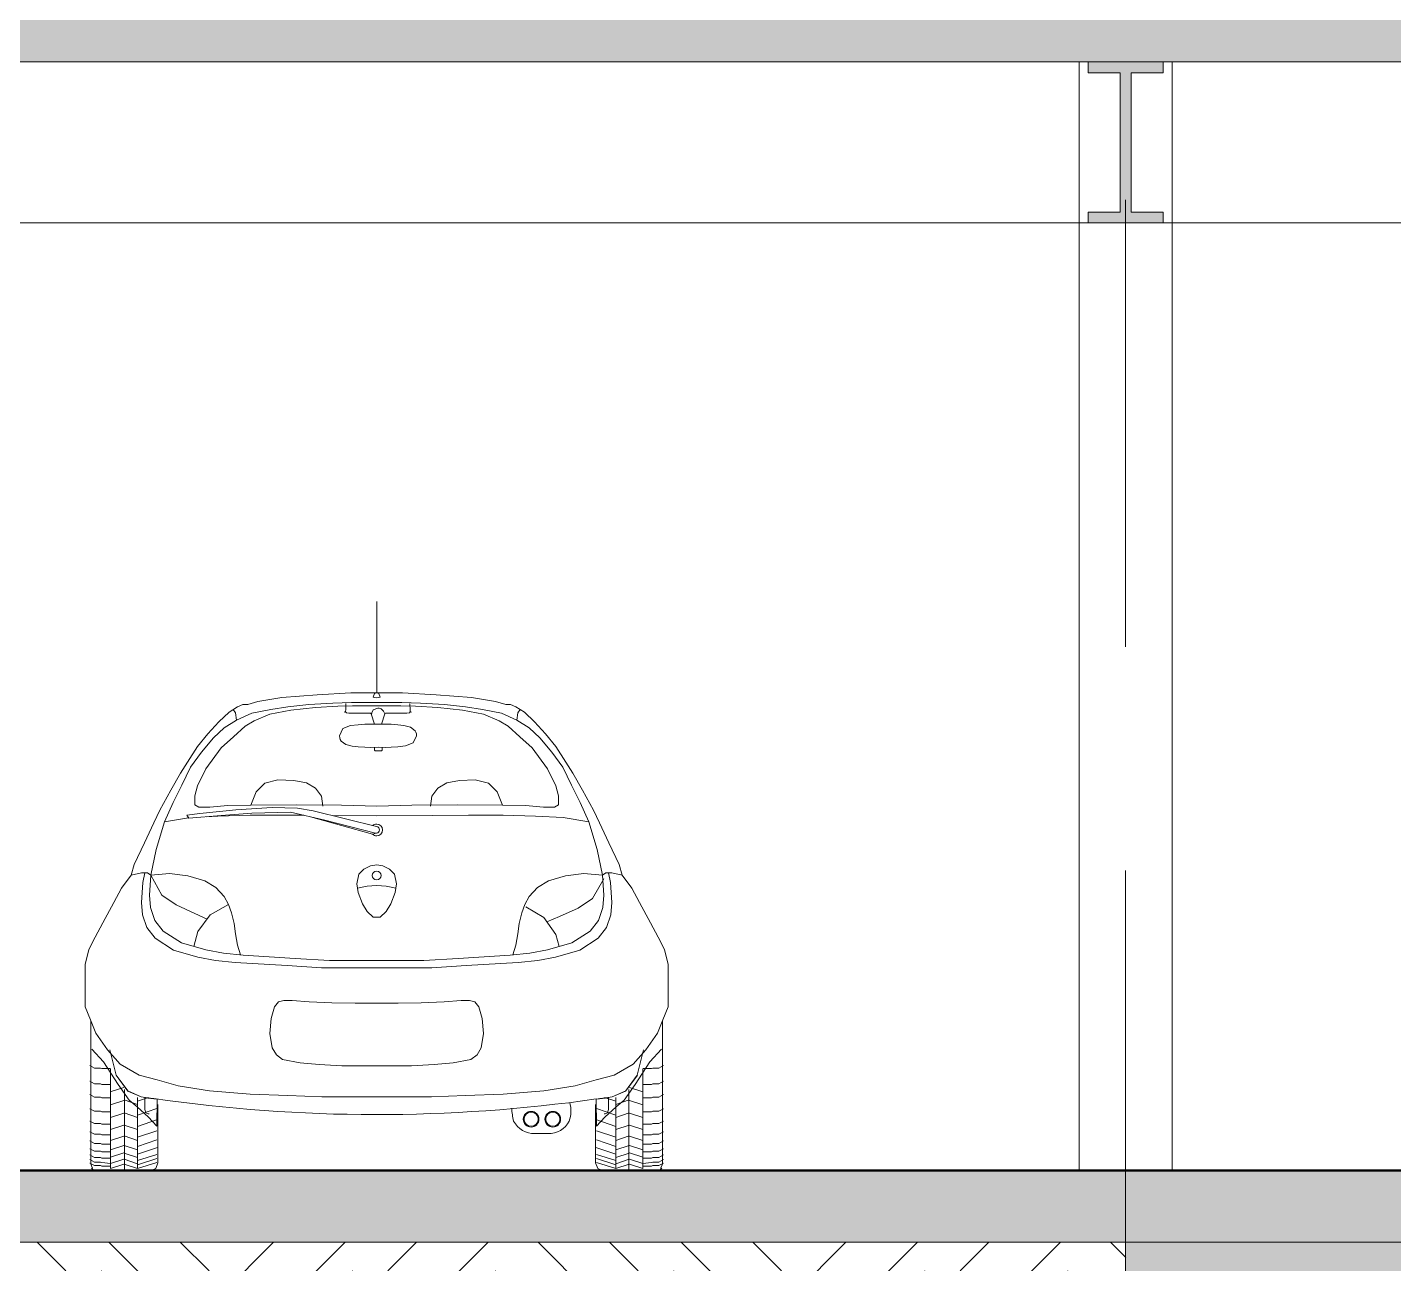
# Model space of a CAD drawing. Header units: millimetres. Extents: x 1135 to 1350, y 205 to 283.
# Drawn here: x 1303.658 to 1307.478, y 210.04 to 213.497 of the extents above; entities that cross this region are included whole.
import ezdxf

# ---------------------------------------------------------------- set-up
doc = ezdxf.new("R2010")
doc.units = ezdxf.units.MM
doc.header["$LTSCALE"] = 10
doc.header["$PDMODE"] = 1
doc.linetypes.add('DASHED2', pattern=[0.375, 0.25, -0.125])
doc.layers.get('0').update_dxf_attribs({"color": 90})
for name, color, linetype, lineweight in [('CARROS', 252, 'Continuous', 13), ('CINZA', 252, 'Continuous', 13), ('cinza 03', 252, 'Continuous', 13), ('HACHT', 90, 'Continuous', 9), ('linha estutura', 252, 'Continuous', 13), ('PAREDES 2', 50, 'Continuous', 50), ('Pilares', 16, 'Continuous', 20), ('pn 02', 16, 'Continuous', 20), ('PN-01', 90, 'Continuous', 13)]:
    doc.layers.add(name, color=color, linetype=linetype, lineweight=lineweight)
pattern_1 = [(45, (759.0659, 189.21928), (0.2, 0.6), [0.5656854, -0.5656854]), (45, (759.1659, 189.11928), (0.2, 0.6), [0.5656854, -0.5656854]), (315, (759.2659, 189.1193), (0.6, 0.2), [0.2828427, -0.2828427]), (315, (759.3659, 189.2193), (0.6, 0.2), [0.2828427, -0.2828427]), (315, (759.4659, 189.3193), (0.6, 0.2), [0.2828427, -0.2828427]), (315, (759.5659, 189.4193), (0.6, 0.2), [0.2828427, -0.2828427])]

# ---------------------------------------------------------------- blocks, each defined once
blk = doc.blocks.new('VIGA')
at = {"layer": 'Pilares'}
blk.add_hatch(color=256, dxfattribs=at).paths.add_polyline_path([(0.21, 0), (0, 0), (0, -0.03), (0.09, -0.03), (0.09, -0.42), (0, -0.42), (0, -0.45), (0.21, -0.45), (0.21, -0.42), (0.12, -0.42), (0.12, -0.03), (0.21, -0.03)])
at = {"layer": 'Pilares', "linetype": 'Continuous'}
for p, q in [((0, -0.03), (0.09, -0.03)), ((0.09, -0.03), (0.09, -0.42)), ((0.12, -0.03), (0.12, -0.42)), ((0.12, -0.03), (0.21, -0.03)), ((0, -0.42), (0.09, -0.42)), ((0.12, -0.42), (0.21, -0.42))]:
    blk.add_line(p, q, dxfattribs=at)
for points in [[(0.21, -0.03), (0.21, 0), (0, 0), (0, -0.03)], [(0, -0.42), (0, -0.45), (0.21, -0.45), (0.21, -0.42)]]:
    blk.add_lwpolyline(points, dxfattribs=at)
blk = doc.blocks.new('ford ka posterior')
for p, q in [((0.0011, 1.3363), (0.0011, 1.5917)), ((-0.3733, 1.303), (-0.3881, 1.2972)), ((-0.3595, 1.303), (-0.3733, 1.303)), ((-0.3312, 1.312), (-0.3595, 1.303)), ((-0.2643, 1.3227), (-0.3312, 1.312)), ((-0.1656, 1.3304), (-0.2643, 1.3227)), ((-0.2471, 1.2973), (-0.1887, 1.3029)), ((-0.1887, 1.3029), (-0.1211, 1.3071)), ((-0.0709, 1.3363), (-0.1656, 1.3304)), ((-0.1211, 1.3071), (-0.0689, 1.3094)), ((-0.1074, 1.2987), (-0.0664, 1.2992)), ((0.0011, 1.3363), (-0.0709, 1.3363)), ((-0.0689, 1.3094), (0.0011, 1.3094)), ((-0.0664, 1.2992), (0.0011, 1.2992)), ((-0.009, 1.3242), (-0.0054, 1.3337)), ((-0.0054, 1.3337), (0.0011, 1.3363)), ((0.0011, 1.3363), (0.073, 1.3363)), ((0.0076, 1.3337), (0.0011, 1.3363)), ((0.071, 1.3094), (0.0011, 1.3094)), ((0.0686, 1.2992), (0.0011, 1.2992)), ((0.0112, 1.3242), (0.0076, 1.3337)), ((0.1096, 1.2987), (0.0686, 1.2992)), ((0.1233, 1.3071), (0.071, 1.3094)), ((0.073, 1.3363), (0.1678, 1.3304)), ((0.1909, 1.3029), (0.1233, 1.3071)), ((0.1678, 1.3304), (0.2665, 1.3227)), ((0.2492, 1.2973), (0.1909, 1.3029)), ((0.2665, 1.3227), (0.3334, 1.312)), ((0.3334, 1.312), (0.3617, 1.303)), ((0.3617, 1.303), (0.3754, 1.303)), ((0.3754, 1.303), (0.3903, 1.2972)), ((-0.4117, 1.2818), (-0.4404, 1.2553)), ((-0.3881, 1.2972), (-0.4117, 1.2818)), ((-0.3999, 1.2895), (-0.3936, 1.2805)), ((-0.3936, 1.2805), (-0.391, 1.2597)), ((-0.391, 1.2597), (-0.348, 1.279)), ((-0.348, 1.279), (-0.2944, 1.2898)), ((-0.3413, 1.2577), (-0.2977, 1.2759)), ((-0.2977, 1.2759), (-0.239, 1.2875)), ((-0.2944, 1.2898), (-0.2471, 1.2973)), ((-0.239, 1.2875), (-0.1697, 1.2951)), ((-0.1697, 1.2951), (-0.1074, 1.2987)), ((0.1719, 1.2951), (0.1096, 1.2987)), ((0.2412, 1.2875), (0.1719, 1.2951)), ((0.2999, 1.2759), (0.2412, 1.2875)), ((0.2966, 1.2898), (0.2492, 1.2973)), ((0.3501, 1.279), (0.2966, 1.2898)), ((0.3434, 1.2577), (0.2999, 1.2759)), ((0.3932, 1.2597), (0.3501, 1.279)), ((0.3903, 1.2972), (0.4139, 1.2818)), ((0.3957, 1.2805), (0.3932, 1.2597)), ((0.4021, 1.2895), (0.3957, 1.2805)), ((0.4139, 1.2818), (0.4426, 1.2553)), ((-0.4404, 1.2553), (-0.4705, 1.2214)), ((-0.4548, 1.2099), (-0.425, 1.2384)), ((-0.425, 1.2384), (-0.391, 1.2597)), ((-0.3988, 1.2133), (-0.3661, 1.2426)), ((-0.3661, 1.2426), (-0.3413, 1.2577)), ((0.3683, 1.2426), (0.3434, 1.2577)), ((0.401, 1.2133), (0.3683, 1.2426)), ((0.4272, 1.2384), (0.3932, 1.2597)), ((0.457, 1.2099), (0.4272, 1.2384)), ((0.4426, 1.2553), (0.4726, 1.2214)), ((-0.4996, 1.1863), (-0.5275, 1.1425)), ((-0.4705, 1.2214), (-0.4996, 1.1863)), ((-0.4883, 1.1703), (-0.4548, 1.2099)), ((-0.4332, 1.1823), (-0.3988, 1.2133)), ((0.4354, 1.1823), (0.401, 1.2133)), ((0.4904, 1.1703), (0.457, 1.2099)), ((0.4726, 1.2214), (0.5018, 1.1863)), ((0.5018, 1.1863), (0.5297, 1.1425)), ((-0.5193, 1.1282), (-0.4883, 1.1703)), ((-0.4768, 1.1237), (-0.4332, 1.1823)), ((0.0144, 1.174), (-0.0029, 1.174)), ((0.479, 1.1237), (0.4354, 1.1823)), ((0.5215, 1.1282), (0.4904, 1.1703)), ((-0.5473, 1.1109), (-0.5744, 1.0634)), ((-0.5275, 1.1425), (-0.5473, 1.1109)), ((-0.544, 1.0774), (-0.5193, 1.1282)), ((-0.4994, 1.0759), (-0.4768, 1.1237)), ((0.5016, 1.0759), (0.479, 1.1237)), ((0.5462, 1.0774), (0.5215, 1.1282)), ((0.5297, 1.1425), (0.5495, 1.1109)), ((0.5495, 1.1109), (0.5765, 1.0634)), ((-0.5676, 1.0291), (-0.544, 1.0774)), ((-0.507, 1.0483), (-0.4994, 1.0759)), ((-0.336, 1.0592), (-0.3117, 1.0835)), ((-0.3117, 1.0835), (-0.2748, 1.0927)), ((-0.2748, 1.0927), (-0.2304, 1.091)), ((-0.2304, 1.091), (-0.1952, 1.0843)), ((-0.1952, 1.0843), (-0.17, 1.0692)), ((0.1973, 1.0843), (0.1722, 1.0692)), ((0.2325, 1.091), (0.1973, 1.0843)), ((0.2769, 1.0927), (0.2325, 1.091)), ((0.3138, 1.0835), (0.2769, 1.0927)), ((0.3381, 1.0592), (0.3138, 1.0835)), ((0.5091, 1.0483), (0.5016, 1.0759)), ((0.5698, 1.0291), (0.5462, 1.0774)), ((-0.5744, 1.0634), (-0.6048, 1.0077)), ((-0.507, 1.0232), (-0.507, 1.0483)), ((-0.3511, 1.0215), (-0.336, 1.0592)), ((-0.17, 1.0692), (-0.1532, 1.0475)), ((-0.1532, 1.0475), (-0.1491, 1.019)), ((0.1554, 1.0475), (0.1512, 1.019)), ((0.1722, 1.0692), (0.1554, 1.0475)), ((0.3532, 1.0215), (0.3381, 1.0592)), ((0.5091, 1.0232), (0.5091, 1.0483)), ((0.5765, 1.0634), (0.607, 1.0077)), ((-0.6048, 1.0077), (-0.622, 0.9725)), ((-0.5922, 0.9748), (-0.5676, 1.0291)), ((-0.5244, 0.9852), (-0.53, 0.9936)), ((-0.4961, 1.0165), (-0.507, 1.0232)), ((-0.4651, 1.0165), (-0.4961, 1.0165)), ((-0.4148, 1.0207), (-0.4651, 1.0165)), ((-0.4428, 0.9912), (-0.3522, 0.9941)), ((-0.3511, 1.0215), (-0.4148, 1.0207)), ((-0.3522, 0.9941), (-0.2559, 0.9941)), ((-0.2237, 1.0232), (-0.3511, 1.0215)), ((-0.2559, 0.9941), (-0.2023, 0.9936)), ((-0.0971, 1.0215), (-0.2237, 1.0232)), ((0.0011, 1.019), (-0.0971, 1.0215)), ((0.0011, 1.019), (0.0993, 1.0215)), ((0.1568, 0.9932), (0.0011, 0.9917)), ((0.0993, 1.0215), (0.2258, 1.0232)), ((0.258, 0.9941), (0.1568, 0.9932)), ((0.2258, 1.0232), (0.3532, 1.0215)), ((0.3544, 0.9941), (0.258, 0.9941)), ((0.3532, 1.0215), (0.417, 1.0207)), ((0.445, 0.9912), (0.3544, 0.9941)), ((0.417, 1.0207), (0.4672, 1.0165)), ((0.4672, 1.0165), (0.4982, 1.0165)), ((0.4982, 1.0165), (0.5091, 1.0232)), ((0.5943, 0.9748), (0.5698, 1.0291)), ((0.607, 1.0077), (0.6241, 0.9725)), ((-0.622, 0.9725), (-0.6478, 0.9165)), ((-0.5922, 0.9748), (-0.6156, 0.8975)), ((-0.5922, 0.9748), (-0.5252, 0.9865)), ((-0.4756, 0.9896), (-0.4428, 0.9912)), ((-0.1233, 0.9929), (0.0011, 0.9917)), ((0.5221, 0.9874), (0.445, 0.9912)), ((0.5943, 0.9748), (0.5221, 0.9874)), ((0.5943, 0.9748), (0.6177, 0.8975)), ((0.6241, 0.9725), (0.6499, 0.9165)), ((-0.0004, 0.9437), (-0.0107, 0.9406)), ((-0.6478, 0.9165), (-0.6765, 0.8556)), ((-0.6156, 0.8975), (-0.63, 0.8262)), ((0.6177, 0.8975), (0.6322, 0.8262)), ((0.6499, 0.9165), (0.6787, 0.8556)), ((-0.6765, 0.8556), (-0.685, 0.8262)), ((-0.0348, 0.8431), (-0.0487, 0.8286)), ((-0.0164, 0.852), (-0.0348, 0.8431)), ((0.0011, 0.855), (-0.0164, 0.852)), ((0.0011, 0.855), (0.0185, 0.852)), ((0.0185, 0.852), (0.037, 0.8431)), ((0.037, 0.8431), (0.0508, 0.8286)), ((0.6787, 0.8556), (0.6871, 0.8262)), ((-0.685, 0.8262), (-0.7122, 0.7897)), ((-0.6566, 0.8328), (-0.685, 0.8262)), ((-0.6397, 0.8328), (-0.6566, 0.8328)), ((-0.6524, 0.8058), (-0.6563, 0.7499)), ((-0.647, 0.8328), (-0.6524, 0.8058)), ((-0.63, 0.8262), (-0.6397, 0.8328)), ((-0.63, 0.8262), (-0.6338, 0.7703)), ((-0.63, 0.8262), (-0.5783, 0.8308)), ((-0.63, 0.8262), (-0.5996, 0.7706)), ((-0.5783, 0.8308), (-0.5269, 0.8245)), ((-0.5269, 0.8245), (-0.4793, 0.81)), ((-0.4793, 0.81), (-0.4486, 0.7915)), ((-0.0487, 0.8286), (-0.054, 0.8021)), ((0.0508, 0.8286), (0.0562, 0.8021)), ((0.4815, 0.81), (0.4508, 0.7915)), ((0.5291, 0.8245), (0.4815, 0.81)), ((0.5804, 0.8308), (0.5291, 0.8245)), ((0.6322, 0.8262), (0.5804, 0.8308)), ((0.636, 0.8157), (0.6047, 0.7606)), ((0.6322, 0.8262), (0.6418, 0.8328)), ((0.6322, 0.8262), (0.636, 0.7703)), ((0.6418, 0.8328), (0.6587, 0.8328)), ((0.6491, 0.8328), (0.6546, 0.8058)), ((0.6546, 0.8058), (0.6584, 0.7499)), ((0.6587, 0.8328), (0.6871, 0.8262)), ((0.6871, 0.8262), (0.7144, 0.7897)), ((-0.7122, 0.7897), (-0.7335, 0.7499)), ((-0.6338, 0.7703), (-0.6313, 0.736)), ((-0.5996, 0.7706), (-0.5596, 0.7428)), ((-0.4486, 0.7915), (-0.4251, 0.7663)), ((-0.4251, 0.7663), (-0.413, 0.7445)), ((-0.054, 0.8021), (-0.051, 0.7775)), ((-0.051, 0.7775), (-0.0387, 0.746)), ((0.0531, 0.7775), (0.0408, 0.746)), ((0.0562, 0.8021), (0.0531, 0.7775)), ((0.4273, 0.7663), (0.4151, 0.7445)), ((0.4508, 0.7915), (0.4273, 0.7663)), ((0.636, 0.7703), (0.6335, 0.736)), ((0.7144, 0.7897), (0.7357, 0.7499)), ((-0.7335, 0.7499), (-0.764, 0.6929)), ((-0.6563, 0.7499), (-0.6537, 0.7156)), ((-0.6313, 0.736), (-0.6192, 0.6998)), ((-0.5596, 0.7428), (-0.5075, 0.7185)), ((-0.413, 0.7445), (-0.4641, 0.7151)), ((-0.413, 0.7445), (-0.4046, 0.7208)), ((-0.0387, 0.746), (-0.0252, 0.7249)), ((0.0408, 0.746), (0.0274, 0.7249)), ((0.4151, 0.7445), (0.4068, 0.7208)), ((0.4177, 0.7377), (0.4683, 0.7074)), ((0.5643, 0.7335), (0.5118, 0.7101)), ((0.6047, 0.7606), (0.5643, 0.7335)), ((0.6335, 0.736), (0.6214, 0.6998)), ((0.6584, 0.7499), (0.6559, 0.7156)), ((0.7357, 0.7499), (0.7662, 0.6929)), ((-0.764, 0.6929), (-0.7855, 0.6527)), ((-0.6537, 0.7156), (-0.6416, 0.6794)), ((-0.6192, 0.6998), (-0.5957, 0.6699)), ((-0.5075, 0.7185), (-0.4728, 0.7034)), ((-0.4641, 0.7151), (-0.4989, 0.6682)), ((-0.4046, 0.7208), (-0.3974, 0.6913)), ((-0.3974, 0.6913), (-0.3933, 0.6617)), ((-0.0252, 0.7249), (-0.0091, 0.7088)), ((-0.0091, 0.7088), (0.0011, 0.7088)), ((0.0112, 0.7088), (0.0011, 0.7088)), ((0.0274, 0.7249), (0.0112, 0.7088)), ((0.3996, 0.6913), (0.3954, 0.6617)), ((0.4068, 0.7208), (0.3996, 0.6913)), ((0.4683, 0.7074), (0.5023, 0.66)), ((0.5118, 0.7101), (0.4768, 0.6956)), ((0.6214, 0.6998), (0.5979, 0.6699)), ((0.6559, 0.7156), (0.6438, 0.6794)), ((0.7662, 0.6929), (0.7876, 0.6527)), ((-0.7855, 0.6527), (-0.8038, 0.6186)), ((-0.6416, 0.6794), (-0.6181, 0.6496)), ((-0.6181, 0.6496), (-0.5666, 0.6165)), ((-0.5957, 0.6699), (-0.5442, 0.6369)), ((-0.4989, 0.6682), (-0.5102, 0.6271)), ((-0.3933, 0.6617), (-0.388, 0.6301)), ((0.3954, 0.6617), (0.3901, 0.6301)), ((0.5023, 0.66), (0.5109, 0.6266)), ((0.5979, 0.6699), (0.5464, 0.6369)), ((0.6203, 0.6496), (0.5688, 0.6165)), ((0.6438, 0.6794), (0.6203, 0.6496)), ((0.7876, 0.6527), (0.8059, 0.6186)), ((-0.8038, 0.6186), (-0.8139, 0.5766)), ((-0.5666, 0.6165), (-0.4986, 0.5969)), ((-0.5442, 0.6369), (-0.4762, 0.6172)), ((-0.4762, 0.6172), (-0.4269, 0.6081)), ((-0.388, 0.6301), (-0.3797, 0.6031)), ((0.3901, 0.6301), (0.3818, 0.6031)), ((0.4783, 0.6172), (0.4291, 0.6081)), ((0.5464, 0.6369), (0.4783, 0.6172)), ((0.5688, 0.6165), (0.5007, 0.5969)), ((0.8059, 0.6186), (0.8161, 0.5766)), ((-0.8139, 0.5766), (-0.8139, 0.5357)), ((-0.4986, 0.5969), (-0.4494, 0.5877)), ((-0.4494, 0.5877), (-0.3947, 0.582)), ((-0.4269, 0.6081), (-0.3723, 0.6024)), ((-0.3947, 0.582), (-0.2491, 0.5731)), ((-0.3723, 0.6024), (-0.2267, 0.5935)), ((-0.2491, 0.5731), (-0.1529, 0.5672)), ((-0.2267, 0.5935), (-0.1305, 0.5876)), ((-0.1305, 0.5876), (0.0011, 0.5876)), ((0.1327, 0.5876), (0.0011, 0.5876)), ((0.2288, 0.5935), (0.1327, 0.5876)), ((0.2513, 0.5731), (0.1551, 0.5672)), ((0.3744, 0.6024), (0.2288, 0.5935)), ((0.3968, 0.582), (0.2513, 0.5731)), ((0.4291, 0.6081), (0.3744, 0.6024)), ((0.4515, 0.5877), (0.3968, 0.582)), ((0.5007, 0.5969), (0.4515, 0.5877)), ((0.8161, 0.5766), (0.8161, 0.5357)), ((-0.8139, 0.5357), (-0.8139, 0.4583)), ((-0.1529, 0.5672), (0.0011, 0.5672)), ((0.1551, 0.5672), (0.0011, 0.5672)), ((0.8161, 0.5357), (0.8161, 0.4583)), ((-0.2731, 0.4716), (-0.2844, 0.4577)), ((-0.2587, 0.4757), (-0.2731, 0.4716)), ((-0.2348, 0.4753), (-0.2587, 0.4757)), ((-0.1874, 0.4721), (-0.2348, 0.4753)), ((-0.1238, 0.4694), (-0.1874, 0.4721)), ((-0.0592, 0.4685), (-0.1238, 0.4694)), ((0.0011, 0.4685), (-0.0592, 0.4685)), ((0.0011, 0.4685), (0.0614, 0.4685)), ((0.0614, 0.4685), (0.1259, 0.4694)), ((0.1259, 0.4694), (0.1895, 0.4721)), ((0.1895, 0.4721), (0.2369, 0.4753)), ((0.2369, 0.4753), (0.2608, 0.4757)), ((0.2608, 0.4757), (0.2753, 0.4716)), ((0.2753, 0.4716), (0.2866, 0.4577)), ((-0.8139, 0.4583), (-0.799, 0.4212)), ((-0.799, 0.4212), (-0.7841, 0.3841)), ((-0.2934, 0.4257), (-0.2975, 0.3837)), ((-0.2844, 0.4577), (-0.2934, 0.4257)), ((0.2866, 0.4577), (0.2956, 0.4257)), ((0.2956, 0.4257), (0.2996, 0.3837)), ((0.8012, 0.4212), (0.7862, 0.3841)), ((0.8161, 0.4583), (0.8012, 0.4212)), ((-0.7841, 0.3841), (-0.7515, 0.3375)), ((-0.2975, 0.3837), (-0.2907, 0.3436)), ((0.2996, 0.3837), (0.2929, 0.3436)), ((0.7862, 0.3841), (0.7537, 0.3375)), ((-0.7515, 0.3375), (-0.716, 0.2977)), ((-0.2907, 0.3436), (-0.2794, 0.3238)), ((-0.2794, 0.3238), (-0.2618, 0.3109)), ((-0.2618, 0.3109), (-0.2131, 0.3015)), ((0.264, 0.3109), (0.2153, 0.3015)), ((0.2816, 0.3238), (0.264, 0.3109)), ((0.2929, 0.3436), (0.2816, 0.3238)), ((0.7537, 0.3375), (0.7182, 0.2977)), ((-0.716, 0.2977), (-0.6631, 0.2672)), ((-0.2131, 0.3015), (-0.1594, 0.2965)), ((-0.1594, 0.2965), (-0.0962, 0.2934)), ((-0.0962, 0.2934), (0.0011, 0.2934)), ((0.0984, 0.2934), (0.0011, 0.2934)), ((0.1616, 0.2965), (0.0984, 0.2934)), ((0.2153, 0.3015), (0.1616, 0.2965)), ((0.7182, 0.2977), (0.6653, 0.2672)), ((-0.6631, 0.2672), (-0.6129, 0.2535)), ((-0.6129, 0.2535), (-0.5538, 0.2375)), ((-0.5538, 0.2375), (-0.4663, 0.2228)), ((0.5559, 0.2375), (0.4685, 0.2228)), ((0.615, 0.2535), (0.5559, 0.2375)), ((0.6653, 0.2672), (0.615, 0.2535)), ((-0.4663, 0.2228), (-0.3528, 0.2135)), ((-0.3528, 0.2135), (-0.247, 0.2097)), ((-0.247, 0.2097), (-0.152, 0.2063)), ((-0.152, 0.2063), (0.0011, 0.2063)), ((0.1542, 0.2063), (0.0011, 0.2063)), ((0.2491, 0.2097), (0.1542, 0.2063)), ((0.355, 0.2135), (0.2491, 0.2097)), ((0.4685, 0.2228), (0.355, 0.2135)), ((0.4395, 0.1036), (0.4841, 0.1036))]:
    blk.add_line(p, q)
at = {"linetype": 'Continuous'}
for p, q in [((-0.0853, 1.3062), (-0.0853, 1.2871)), ((0.0942, 1.3061), (0.0943, 1.2871)), ((-0.0871, 1.283), (-0.0896, 1.2816)), ((-0.0857, 1.2857), (-0.0871, 1.283)), ((-0.0859, 1.2839), (-0.0857, 1.2826)), ((-0.0853, 1.2871), (-0.0857, 1.2857)), ((-0.0857, 1.2826), (-0.0835, 1.2802)), ((-0.0835, 1.2802), (-0.0768, 1.2789)), ((-0.0768, 1.2789), (-0.0163, 1.2789)), ((-0.0144, 1.2775), (-0.0053, 1.2487)), ((-0.013, 1.2752), (-0.0126, 1.2798)), ((-0.0126, 1.2798), (-0.0085, 1.2884)), ((-0.0085, 1.2884), (0.0041, 1.293)), ((0.0041, 1.293), (0.008, 1.2927)), ((0.008, 1.2927), (0.0113, 1.292)), ((0.0113, 1.292), (0.0141, 1.2908)), ((0.0141, 1.2908), (0.0205, 1.285)), ((0.0235, 1.2775), (0.0148, 1.2487)), ((0.0205, 1.285), (0.0231, 1.279)), ((0.0858, 1.2789), (0.0254, 1.2789)), ((0.0925, 1.2802), (0.0858, 1.2789)), ((0.0947, 1.2826), (0.0925, 1.2802)), ((0.0943, 1.2871), (0.0947, 1.2857)), ((0.0947, 1.2857), (0.0961, 1.283)), ((0.0949, 1.2839), (0.0947, 1.2826)), ((0.0961, 1.283), (0.0986, 1.2816)), ((-0.0932, 1.2363), (-0.1028, 1.2161)), ((-0.0721, 1.2442), (-0.0932, 1.2363)), ((-0.0508, 1.2469), (-0.0721, 1.2442)), ((-0.0319, 1.2485), (-0.0508, 1.2469)), ((-0.0152, 1.2488), (-0.0319, 1.2485)), ((0.0047, 1.2487), (-0.0152, 1.2488)), ((0.0047, 1.2487), (0.0249, 1.2488)), ((0.0249, 1.2488), (0.0415, 1.2485)), ((0.0415, 1.2485), (0.0604, 1.2469)), ((0.0604, 1.2469), (0.0773, 1.2449)), ((0.0773, 1.2449), (0.0955, 1.2404)), ((0.0955, 1.2404), (0.109, 1.2298)), ((0.109, 1.2298), (0.1109, 1.2259)), ((0.1109, 1.2259), (0.1121, 1.2213)), ((-0.1028, 1.2161), (-0.1023, 1.2103)), ((-0.1023, 1.2103), (-0.1009, 1.2054)), ((-0.1009, 1.2054), (-0.0986, 1.2012)), ((-0.0986, 1.2012), (-0.0849, 1.1914)), ((-0.0849, 1.1914), (-0.0671, 1.1873)), ((-0.0671, 1.1873), (-0.0508, 1.1854)), ((-0.0508, 1.1854), (-0.0319, 1.1838)), ((0.0604, 1.1854), (0.0415, 1.1838)), ((0.0817, 1.1881), (0.0604, 1.1854)), ((0.1029, 1.1959), (0.0817, 1.1881)), ((0.1125, 1.2161), (0.1029, 1.1959)), ((0.1121, 1.2213), (0.1125, 1.2161)), ((-0.0319, 1.1838), (-0.0152, 1.1834)), ((-0.0152, 1.1834), (0.0058, 1.1837)), ((-0.0049, 1.1835), (-0.0049, 1.176)), ((0.0249, 1.1834), (0.0058, 1.1836)), ((0.0164, 1.1835), (0.0164, 1.176)), ((0.0415, 1.1838), (0.0249, 1.1834)), ((-0.4932, 0.9982), (-0.53, 0.9936)), ((-0.5244, 0.9852), (-0.4335, 0.9934)), ((-0.3927, 1.0088), (-0.4932, 0.9982)), ((-0.4335, 0.9934), (-0.3477, 0.9999)), ((-0.2915, 1.0154), (-0.3927, 1.0088)), ((-0.3477, 0.9999), (-0.2395, 1.0026)), ((-0.2198, 1.0139), (-0.2915, 1.0154)), ((-0.2395, 1.0026), (-0.1436, 0.9795)), ((-0.1763, 1.006), (-0.2198, 1.0139)), ((0.0045, 0.9611), (-0.1763, 1.006)), ((-0.1839, 0.9892), (-0.0107, 0.9406)), ((-0.1436, 0.9795), (-0.0024, 0.9439)), ((-0.7979, 0.4184), (-0.7979, 0.0214)), ((0.8, 0.4184), (0.8, 0.0214)), ((-0.7956, 0.3398), (-0.7629, 0.3039)), ((-0.7273, 0.2673), (-0.7452, 0.3373)), ((0.7295, 0.2673), (0.7473, 0.3373)), ((0.7977, 0.3398), (0.765, 0.3039)), ((-0.8004, 0.2938), (-0.7877, 0.2869)), ((-0.7877, 0.2869), (-0.7712, 0.2869)), ((-0.7712, 0.2869), (-0.7668, 0.2852)), ((-0.7668, 0.2852), (-0.7426, 0.2852)), ((-0.7629, 0.3039), (-0.7219, 0.2405)), ((-0.7433, 0.2839), (-0.7433, 0.0055)), ((0.765, 0.3039), (0.7241, 0.2405)), ((0.769, 0.2852), (0.7448, 0.2852)), ((0.7454, 0.2839), (0.7454, 0.0055)), ((0.7734, 0.2869), (0.769, 0.2852)), ((0.7899, 0.2869), (0.7734, 0.2869)), ((0.8025, 0.2938), (0.7899, 0.2869)), ((-0.8004, 0.2498), (-0.7877, 0.2429)), ((-0.7877, 0.2429), (-0.7712, 0.2429)), ((-0.7712, 0.2429), (-0.7668, 0.2412)), ((-0.7668, 0.2412), (-0.7426, 0.2412)), ((-0.7061, 0.2322), (-0.7435, 0.2202)), ((-0.695, 0.2226), (-0.7276, 0.2673)), ((-0.6947, 0.2225), (-0.7273, 0.2673)), ((-0.7219, 0.2405), (-0.6905, 0.197)), ((0.7241, 0.2405), (0.6926, 0.197)), ((0.6969, 0.2225), (0.7295, 0.2673)), ((0.6972, 0.2226), (0.7298, 0.2673)), ((0.7083, 0.2322), (0.7456, 0.2202)), ((0.769, 0.2412), (0.7448, 0.2412)), ((0.7734, 0.2429), (0.769, 0.2412)), ((0.7899, 0.2429), (0.7734, 0.2429)), ((0.8025, 0.2498), (0.7899, 0.2429)), ((-0.8004, 0.2124), (-0.7877, 0.2055)), ((-0.7877, 0.2055), (-0.7712, 0.2055)), ((-0.7712, 0.2055), (-0.7668, 0.2038)), ((-0.7668, 0.2038), (-0.7426, 0.2038)), ((-0.7056, 0.1963), (-0.743, 0.1843)), ((-0.705, 0.1975), (-0.6677, 0.1849)), ((-0.7042, 0.2267), (-0.7042, 0.0015)), ((-0.6575, 0.2061), (-0.695, 0.2226)), ((-0.6572, 0.2061), (-0.6947, 0.2225)), ((-0.6905, 0.197), (-0.6682, 0.178)), ((-0.6677, 0.0055), (-0.6677, 0.2043)), ((-0.6363, 0.2043), (-0.6677, 0.1939)), ((-0.6395, 0.2038), (-0.6575, 0.2061)), ((-0.6392, 0.2037), (-0.6572, 0.2061)), ((-0.6471, 0.2039), (-0.6137, 0.1993)), ((-0.6471, 0.171), (-0.6471, 0.2039)), ((-0.6313, 0.2026), (-0.6392, 0.2037)), ((-0.6223, 0.2014), (-0.6313, 0.2026)), ((-0.6129, 0.2002), (-0.6223, 0.2014)), ((-0.6132, 0.1245), (-0.6129, 0.2002)), ((0.615, 0.2002), (0.6245, 0.2014)), ((0.6153, 0.1245), (0.615, 0.2002)), ((0.6493, 0.2039), (0.6158, 0.1993)), ((0.6245, 0.2014), (0.6334, 0.2026)), ((0.6334, 0.2026), (0.6414, 0.2037)), ((0.6384, 0.2043), (0.6698, 0.1939)), ((0.6414, 0.2037), (0.6593, 0.2061)), ((0.6417, 0.2038), (0.6596, 0.2061)), ((0.6493, 0.171), (0.6493, 0.2039)), ((0.6593, 0.2061), (0.6969, 0.2225)), ((0.6596, 0.2061), (0.6972, 0.2226)), ((0.6698, 0.0055), (0.6698, 0.2043)), ((0.7072, 0.1975), (0.6698, 0.1849)), ((0.6926, 0.197), (0.6704, 0.178)), ((0.7064, 0.2267), (0.7064, 0.0015)), ((0.7077, 0.1963), (0.7451, 0.1843)), ((0.769, 0.2038), (0.7448, 0.2038)), ((0.7734, 0.2055), (0.769, 0.2038)), ((0.7899, 0.2055), (0.7734, 0.2055)), ((0.8025, 0.2124), (0.7899, 0.2055)), ((-0.8004, 0.1728), (-0.7877, 0.166)), ((-0.7877, 0.166), (-0.7712, 0.166)), ((-0.7712, 0.166), (-0.7668, 0.1642)), ((-0.7668, 0.1642), (-0.7426, 0.1642)), ((-0.7056, 0.1606), (-0.743, 0.1486)), ((-0.705, 0.1614), (-0.6677, 0.1487)), ((-0.6682, 0.178), (-0.6365, 0.1494)), ((-0.6132, 0.1735), (-0.6677, 0.1548)), ((-0.6439, 0.1611), (-0.6471, 0.171)), ((-0.638, 0.1585), (-0.6439, 0.1611)), ((-0.6348, 0.1586), (-0.638, 0.1585)), ((-0.611, 0.0216), (-0.611, 0.1846)), ((0.6132, 0.0216), (0.6132, 0.1846)), ((0.6153, 0.1735), (0.6698, 0.1548)), ((0.6369, 0.1586), (0.6401, 0.1585)), ((0.6704, 0.178), (0.6386, 0.1494)), ((0.6401, 0.1585), (0.6461, 0.1611)), ((0.6461, 0.1611), (0.6493, 0.171)), ((0.7072, 0.1614), (0.6698, 0.1487)), ((0.7077, 0.1606), (0.7451, 0.1486)), ((0.769, 0.1642), (0.7448, 0.1642)), ((0.7734, 0.166), (0.769, 0.1642)), ((0.7899, 0.166), (0.7734, 0.166)), ((0.8025, 0.1728), (0.7899, 0.166)), ((-0.8004, 0.1384), (-0.7877, 0.1315)), ((-0.7877, 0.1315), (-0.7712, 0.1315)), ((-0.7712, 0.1315), (-0.7668, 0.1298)), ((-0.7668, 0.1298), (-0.7426, 0.1298)), ((-0.7056, 0.1272), (-0.743, 0.1152)), ((-0.705, 0.1275), (-0.6677, 0.1149)), ((-0.6119, 0.1429), (-0.6677, 0.1234)), ((-0.6365, 0.1494), (-0.6132, 0.1245)), ((0.6141, 0.1429), (0.6698, 0.1234)), ((0.6386, 0.1494), (0.6153, 0.1245)), ((0.7072, 0.1275), (0.6698, 0.1149)), ((0.7077, 0.1272), (0.7451, 0.1152)), ((0.769, 0.1298), (0.7448, 0.1298)), ((0.7734, 0.1315), (0.769, 0.1298)), ((0.7899, 0.1315), (0.7734, 0.1315)), ((0.8025, 0.1384), (0.7899, 0.1315)), ((-0.8004, 0.1087), (-0.7877, 0.1019)), ((-0.8004, 0.0829), (-0.7877, 0.0761)), ((-0.7877, 0.1019), (-0.7712, 0.1019)), ((-0.7712, 0.1019), (-0.7668, 0.1001)), ((-0.7668, 0.1001), (-0.7447, 0.1001)), ((-0.7056, 0.0963), (-0.743, 0.0842)), ((-0.705, 0.0971), (-0.6677, 0.0845)), ((-0.6132, 0.1114), (-0.6677, 0.0936)), ((-0.6132, 0.0856), (-0.6677, 0.067)), ((0.6153, 0.1114), (0.6698, 0.0936)), ((0.6153, 0.0856), (0.6698, 0.067)), ((0.7072, 0.0971), (0.6698, 0.0845)), ((0.7077, 0.0963), (0.7451, 0.0842)), ((0.769, 0.1001), (0.7469, 0.1001)), ((0.7734, 0.1019), (0.769, 0.1001)), ((0.7899, 0.1019), (0.7734, 0.1019)), ((0.8025, 0.1087), (0.7899, 0.1019)), ((0.8025, 0.0829), (0.7899, 0.0761)), ((-0.8004, 0.061), (-0.7877, 0.0541)), ((-0.8004, 0.0438), (-0.7877, 0.0369)), ((-0.7877, 0.0761), (-0.7712, 0.0761)), ((-0.7877, 0.0541), (-0.7712, 0.0541)), ((-0.7712, 0.0761), (-0.7668, 0.0743)), ((-0.7712, 0.0541), (-0.7668, 0.0524)), ((-0.7668, 0.0743), (-0.7426, 0.0743)), ((-0.7668, 0.0524), (-0.7426, 0.0524)), ((-0.7056, 0.07), (-0.743, 0.058)), ((-0.7056, 0.0495), (-0.743, 0.0375)), ((-0.705, 0.0703), (-0.6677, 0.0577)), ((-0.705, 0.0491), (-0.6677, 0.0365)), ((-0.6119, 0.0645), (-0.6677, 0.0459)), ((-0.6132, 0.0454), (-0.6677, 0.0283)), ((0.6141, 0.0645), (0.6698, 0.0459)), ((0.6153, 0.0454), (0.6698, 0.0283)), ((0.7072, 0.0703), (0.6698, 0.0577)), ((0.7072, 0.0491), (0.6698, 0.0365)), ((0.7077, 0.07), (0.7451, 0.058)), ((0.7077, 0.0495), (0.7451, 0.0375)), ((0.769, 0.0743), (0.7448, 0.0743)), ((0.769, 0.0524), (0.7448, 0.0524)), ((0.7734, 0.0761), (0.769, 0.0743)), ((0.7734, 0.0541), (0.769, 0.0524)), ((0.7899, 0.0761), (0.7734, 0.0761)), ((0.7899, 0.0541), (0.7734, 0.0541)), ((0.8025, 0.061), (0.7899, 0.0541)), ((0.8025, 0.0438), (0.7899, 0.0369)), ((-0.8004, 0.0309), (-0.7877, 0.024)), ((-0.8004, 0.021), (-0.7877, 0.0141)), ((-0.7979, 0.0214), (-0.7977, 0.019)), ((-0.7977, 0.019), (-0.7965, 0.0134)), ((-0.7965, 0.0134), (-0.7929, 0.0068)), ((-0.7964, 0.0068), (-0.7926, 0.0034)), ((-0.7926, 0.0034), (-0.7871, 0.0009)), ((-0.7877, 0.0369), (-0.7712, 0.0369)), ((-0.7877, 0.024), (-0.7712, 0.024)), ((-0.7877, 0.0141), (-0.7712, 0.0141)), ((-0.7871, 0.0009), (-0.7798, 0)), ((-0.7798, 0), (-0.6329, 0)), ((-0.7712, 0.0369), (-0.7668, 0.0352)), ((-0.7712, 0.024), (-0.7668, 0.0223)), ((-0.7712, 0.0141), (-0.7668, 0.0124)), ((-0.7668, 0.0352), (-0.7426, 0.0352)), ((-0.7668, 0.0223), (-0.743, 0.0203)), ((-0.7668, 0.0124), (-0.7426, 0.0124)), ((-0.743, 0.0203), (-0.7056, 0.0323)), ((-0.7056, 0.0183), (-0.743, 0.0062)), ((-0.705, 0.0319), (-0.6677, 0.0193)), ((-0.705, 0.0181), (-0.6677, 0.0055)), ((-0.6132, 0.0339), (-0.6677, 0.0157)), ((-0.6136, 0.0224), (-0.6677, 0.0055)), ((-0.6329, 0), (-0.6272, 0.0008)), ((-0.6272, 0.0008), (-0.6167, 0.0063)), ((-0.6167, 0.0063), (-0.611, 0.0216)), ((0.6189, 0.0063), (0.6132, 0.0216)), ((0.6153, 0.0339), (0.6698, 0.0157)), ((0.6158, 0.0224), (0.6698, 0.0055)), ((0.6294, 0.0008), (0.6189, 0.0063)), ((0.635, 0), (0.6294, 0.0008)), ((0.782, 0), (0.635, 0)), ((0.7072, 0.0319), (0.6698, 0.0193)), ((0.7072, 0.0181), (0.6698, 0.0055)), ((0.7451, 0.0203), (0.7077, 0.0323)), ((0.7077, 0.0183), (0.7451, 0.0062)), ((0.769, 0.0352), (0.7448, 0.0352)), ((0.769, 0.0124), (0.7448, 0.0124)), ((0.769, 0.0223), (0.7451, 0.0203)), ((0.7734, 0.0369), (0.769, 0.0352)), ((0.7734, 0.024), (0.769, 0.0223)), ((0.7734, 0.0141), (0.769, 0.0124)), ((0.7899, 0.0369), (0.7734, 0.0369)), ((0.7899, 0.024), (0.7734, 0.024)), ((0.7899, 0.0141), (0.7734, 0.0141)), ((0.7893, 0.0009), (0.782, 0)), ((0.7947, 0.0034), (0.7893, 0.0009)), ((0.8025, 0.0309), (0.7899, 0.024)), ((0.8025, 0.021), (0.7899, 0.0141)), ((0.7986, 0.0068), (0.7947, 0.0034)), ((0.7986, 0.0134), (0.795, 0.0068)), ((0.7999, 0.019), (0.7986, 0.0134)), ((0.8, 0.0214), (0.7999, 0.019))]:
    blk.add_line(p, q, dxfattribs=at)
for centre, radius in [((0.0011, 0.8252), 0.0125), ((0.4329, 0.1437), 0.0219), ((0.4329, 0.1437), 0.0199), ((0.4935, 0.1437), 0.0219), ((0.4935, 0.1437), 0.0199)]:
    blk.add_circle(centre, radius)
for centre, radius, start, end in [((0.0011, 1.347), 0.0249, 246.0529, 293.9471), ((-0.0029, 1.176), 0.002, 180, 270), ((0.0144, 1.176), 0.002, 270, 0), ((0.0011, 0.9525), 0.0167, 90, 132.7671), ((-0.0004, 0.9531), 0.00939, 257.7726, 58.3108), ((0.0011, 0.9525), 0.0167, 270, 90), ((0.0011, 0.9525), 0.0167, 225.881, 270), ((0.0011, 0.5992), 0.1979, 74.2964, 105.7036), ((0.0006, 4.5011), 4.3445, 261.7568, 278.1307), ((0.564, 0.1833), 0.1855, 182.689, 194.0299), ((0.4576, 0.1663), 0.0866, 341.1512, 16.0651), ((0.4415, 0.1686), 0.065, 207.7382, 271.8237), ((0.482, 0.1686), 0.065, 268.2092, 332.2618)]:
    blk.add_arc(centre, radius, start, end)
for centre, start, end in [((-0.0163, 1.2769), 17.4147, 90), ((0.0254, 1.2769), 90, 163.1174)]:
    blk.add_arc(centre, 0.002, start, end, dxfattribs=at)
blk.add_point((0, 0))

msp = doc.modelspace()

# ---------------------------------------------------------------- hatches: boundary and pattern name
at = {"layer": 'CINZA'}
h = msp.add_hatch(dxfattribs=at)
h.set_pattern_fill('SOLO2', color=256, style=0)
h.set_pattern_definition(pattern_1)
h.paths.add_polyline_path([(1297.4787, 216.3694), (1294.6389, 214.8303), (1294.6389, 206.5075), (1306.7287, 206.5075), (1306.7287, 208.3567), (1306.2888, 208.3567), (1306.2888, 209.9795), (1306.7287, 209.9795), (1306.7287, 210.1), (1297.4787, 210.1)])
h.paths.add_polyline_path([(1297.0738, 209.9795), (1297.9536, 209.9795), (1297.9536, 208.3567), (1297.0738, 208.3567)], flags=17)
at = {"layer": 'cinza 03'}
h = msp.add_hatch(dxfattribs=at)
h.set_pattern_fill('SOLO2', color=256, style=0)
h.set_pattern_definition(pattern_1)
h.paths.add_polyline_path([(1314.7287, 208.3567), (1314.2888, 208.3567), (1314.2888, 209.9795), (1314.7287, 209.9795), (1314.7287, 210.1), (1306.7287, 210.1), (1306.7287, 209.9795), (1307.1686, 209.9795), (1307.1686, 208.3567), (1306.7287, 208.3567), (1306.7287, 206.4345), (1314.7287, 206.4345)])
h.paths.add_polyline_path([(1322.7287, 208.3567), (1322.2888, 208.3567), (1322.2888, 209.9795), (1322.7287, 209.9795), (1322.7287, 210.1), (1314.7287, 210.1), (1314.7287, 209.9795), (1315.1686, 209.9795), (1315.1686, 208.3567), (1314.7287, 208.3567), (1314.7287, 206.4345), (1322.7287, 206.4345)])
h.paths.add_polyline_path([(1328.7287, 208.3567), (1328.2888, 208.3567), (1328.2888, 209.9795), (1328.7287, 209.9795), (1328.7287, 210.1), (1322.7287, 210.1), (1322.7287, 209.9795), (1323.1686, 209.9795), (1323.1686, 208.3567), (1322.7287, 208.3567), (1322.7287, 206.4345), (1328.7287, 206.4345)])
h.paths.add_polyline_path([(1338.8925, 216.8074), (1344.5084, 216.8074), (1344.5084, 219.3892), (1335.5929, 219.3892), (1335.5929, 210.1), (1328.7287, 210.1), (1328.7287, 209.9795), (1329.1686, 209.9795), (1329.1686, 208.3567), (1328.7287, 208.3567), (1328.7287, 206.4345), (1338.8925, 206.4345)])
h.paths.add_polyline_path([(1334.9031, 208.3567), (1334.9031, 209.9795), (1335.7829, 209.9795), (1335.7829, 208.3567)], flags=16)
at = {"layer": 'HACHT'}
h = msp.add_hatch(color=256, dxfattribs=at)
h.paths.add_polyline_path([(1322.7287, 217.5), (1322.7287, 217.8205), (1322.6587, 217.8205), (1322.6587, 217.6364), (1322.3887, 217.6364), (1322.3887, 217.4523), (1322.1187, 217.4523), (1322.1187, 217.2682), (1321.8487, 217.2682), (1321.8487, 217.0841), (1321.5787, 217.0841), (1321.5787, 216.9), (1314.7287, 216.9), (1314.7287, 216.7), (1314.8337, 216.7), (1321.5554, 216.7)])
h.paths.add_polyline_path([(1322.7287, 213.8309), (1322.7287, 214.15), (1322.6587, 214.15), (1322.6587, 213.9667), (1322.3887, 213.9667), (1322.3887, 213.7833), (1322.1187, 213.7833), (1322.1187, 213.6), (1314.7287, 213.6), (1314.7287, 213.4), (1314.8337, 213.4), (1322.0942, 213.4)])
h.paths.add_polyline_path([(1322.7287, 210.3), (1314.7287, 210.3), (1314.7287, 210.1), (1322.7287, 210.1)])
h.paths.add_polyline_path([(1321.5787, 220.9), (1314.7287, 220.9), (1314.7287, 220.7), (1314.8337, 220.7), (1321.5787, 220.7)])
h.paths.add_polyline_path([(1314.7287, 220.9), (1306.7287, 220.9), (1306.7287, 220.7), (1306.8337, 220.7), (1314.7287, 220.7)])
h.paths.add_polyline_path([(1306.7287, 220.9), (1303.7287, 220.9), (1303.7287, 220.7), (1306.7287, 220.7)])
h.paths.add_polyline_path([(1303.9787, 220.7), (1303.7287, 220.7), (1303.7287, 220.2), (1303.9787, 220.2)])
h.paths.add_polyline_path([(1314.7287, 216.9), (1306.7287, 216.9), (1306.7287, 216.7), (1306.8337, 216.7), (1314.7287, 216.7)])
h.paths.add_polyline_path([(1314.7287, 213.6), (1306.7287, 213.6), (1306.7287, 213.4), (1306.8337, 213.4), (1314.7287, 213.4)])
h.paths.add_polyline_path([(1314.7287, 210.3), (1306.7287, 210.3), (1306.7287, 210.1), (1314.7287, 210.1)])
h = msp.add_hatch(color=256, dxfattribs=at)
h.paths.add_polyline_path([(1303.9787, 220.2), (1297.4787, 220.2), (1297.4787, 220), (1303.9787, 220)])
h.paths.add_polyline_path([(1297.7287, 220), (1297.4787, 220), (1297.4787, 216.9), (1297.7287, 216.9)])
h.paths.add_polyline_path([(1306.7287, 216.9), (1297.4787, 216.9), (1297.4787, 216.7), (1306.7287, 216.7)])
h.paths.add_polyline_path([(1297.7287, 216.7), (1297.4787, 216.7), (1297.4787, 213.6), (1297.7287, 213.6)])
h.paths.add_polyline_path([(1306.7287, 213.6), (1297.4787, 213.6), (1297.4787, 213.4), (1306.7287, 213.4)])
h.paths.add_polyline_path([(1297.7287, 213.4), (1297.4787, 213.4), (1297.4787, 210.3), (1297.7287, 210.3)])
h.paths.add_polyline_path([(1306.7287, 210.3), (1297.4787, 210.3), (1297.4787, 210.1), (1306.7287, 210.1)])

# ---------------------------------------------------------------- linework, layer by layer
msp.add_line((1319.6437, 212.95), (1297.7287, 212.95), dxfattribs=at)
at = {"layer": 'linha estutura', "linetype": 'DASHED2', "ltscale": 0.5}
msp.add_line((1306.7287, 280.5143), (1306.7287, 205.1185), dxfattribs=at)
at = {"layer": 'PAREDES 2'}
msp.add_line((1297.4787, 210.3), (1335.5929, 210.3), dxfattribs=at)
at = {"layer": 'pn 02'}
for p, q in [((1306.5987, 213.4), (1306.5987, 210.3)), ((1306.8587, 213.4), (1306.8587, 210.3))]:
    msp.add_line(p, q, dxfattribs=at)
at = {"layer": 'PN-01'}
for p, q in [((1297.4787, 213.4), (1322.0942, 213.4)), ((1297.4787, 210.1), (1335.5929, 210.1))]:
    msp.add_line(p, q, dxfattribs=at)

# ---------------------------------------------------------------- block references
at = {"layer": 'CARROS'}
msp.add_blockref('ford ka posterior', (1304.6338, 210.3), dxfattribs=at)
at = {"layer": 'linha estutura'}
msp.add_blockref('VIGA', (1306.6237, 213.4), dxfattribs=at)

doc.saveas('drawing.dxf')
